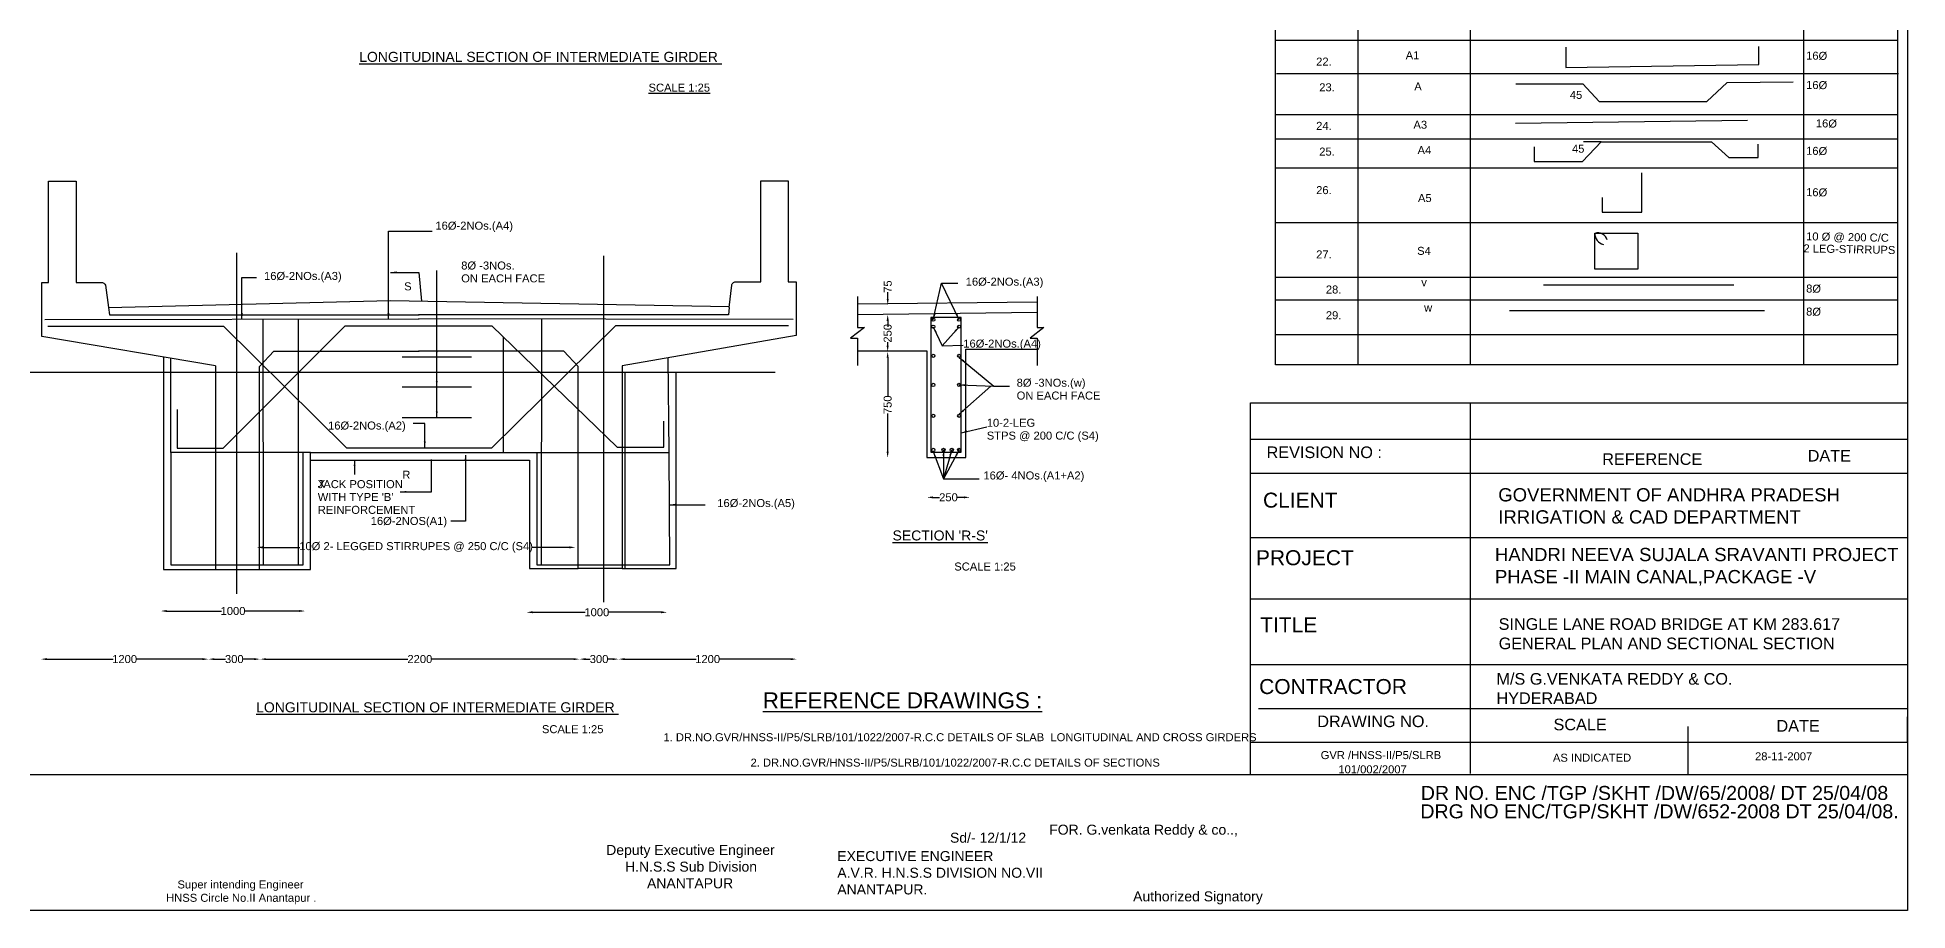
# Model space of a CAD drawing. Header units: millimetres. Extents: x 5124 to 2374999, y 2311 to 44367246.
# Drawn here: x 2351625 to 2374999, y 44341426 to 44352340 of the extents above; entities that cross this region are included whole.
import ezdxf

# ---------------------------------------------------------------- set-up
doc = ezdxf.new("R2010")
doc.units = ezdxf.units.MM
doc.header["$MEASUREMENT"] = 0
for name, color, linetype in [('DIMENSIONS', 7, 'Continuous'), ('DRAWING', 2, 'Continuous'), ('TEXT', 7, 'Continuous')]:
    doc.layers.add(name, color=color, linetype=linetype)
doc.styles.get("Standard").update_dxf_attribs({"font": 'arial.ttf', "height": 100})
doc.dimstyles.get("Standard").update_dxf_attribs({"dimtxt": 100, "dimasz": 75, "dimexe": 0.18, "dimexo": 0.0625, "dimgap": 0.09, "dimtad": 0, "dimdec": 0, "dimzin": 0, "dimdsep": 46, "dimtxsty": 'Standard', "dimcen": 0.09, "dimse1": 1, "dimse2": 1, "dimadec": 0, "dimazin": 0, "dimtfac": 1, "dimtdec": 0, "dimtofl": 0, "dimtmove": 0, "dimatfit": 3, "dimfxl": 1, "dimtolj": 1, "dimtzin": 0, "dimarcsym": 0})

# ---------------------------------------------------------------- blocks, each defined once
blk = doc.blocks.new('*D105')
at = {"layer": 'Defpoints', "color": 0, "transparency": 16777216}
for p in [(2362195, 44348995), (2362195, 44348872), (2362253, 44348872)]:
    blk.add_point(p, dxfattribs=at)
at = {"layer": 'TEXT', "color": 0, "lineweight": -2, "transparency": 16777216}
for p, q in [((2362253, 44349070), (2362253, 44349154)), ((2362253, 44348797), (2362253, 44348722))]:
    blk.add_line(p, q, dxfattribs=at)
at = {"layer": 'TEXT', "color": 0, "transparency": 16777216}
for points in [[(2362240, 44349070), (2362265, 44349070), (2362253, 44348995)], [(2362240, 44348797), (2362265, 44348797), (2362253, 44348872)]]:
    blk.add_solid(points, dxfattribs=at)
at = {"layer": 'TEXT', "color": 0, "transparency": 16777216, "insert": (2362253, 44349225), "char_height": 100, "attachment_point": 5, "rotation": 90}
blk.add_mtext('\\A1;75', dxfattribs=at)
blk = doc.blocks.new('*D106')
at = {"layer": 'Defpoints', "color": 0, "transparency": 16777216}
for p in [(2362253, 44348872), (2362234, 44348411), (2362252, 44348411)]:
    blk.add_point(p, dxfattribs=at)
at = {"layer": 'TEXT', "color": 0, "lineweight": -2, "transparency": 16777216}
for p, q in [((2362252, 44348797), (2362252, 44348753)), ((2362252, 44348486), (2362252, 44348530))]:
    blk.add_line(p, q, dxfattribs=at)
at = {"layer": 'TEXT', "color": 0, "transparency": 16777216}
for points in [[(2362239, 44348797), (2362264, 44348797), (2362252, 44348872)], [(2362239, 44348486), (2362264, 44348486), (2362252, 44348411)]]:
    blk.add_solid(points, dxfattribs=at)
at = {"layer": 'TEXT', "color": 0, "transparency": 16777216, "insert": (2362252, 44348641), "char_height": 100, "attachment_point": 5, "rotation": 90}
blk.add_mtext('\\A1;250', dxfattribs=at)
blk = doc.blocks.new('*D104')
at = {"layer": 'Defpoints', "color": 0, "transparency": 16777216}
for p in [(2362252, 44348411), (2362252, 44347085), (2362252, 44347085)]:
    blk.add_point(p, dxfattribs=at)
at = {"layer": 'TEXT', "color": 0, "lineweight": -2, "transparency": 16777216}
for p, q in [((2362252, 44348336), (2362252, 44347858)), ((2362252, 44347160), (2362252, 44347638))]:
    blk.add_line(p, q, dxfattribs=at)
at = {"layer": 'TEXT', "color": 0, "transparency": 16777216}
for points in [[(2362239, 44348336), (2362264, 44348336), (2362252, 44348411)], [(2362239, 44347160), (2362264, 44347160), (2362252, 44347085)]]:
    blk.add_solid(points, dxfattribs=at)
at = {"layer": 'TEXT', "color": 0, "transparency": 16777216, "insert": (2362252, 44347748), "char_height": 100, "attachment_point": 5, "rotation": 90}
blk.add_mtext('\\A1;750', dxfattribs=at)
blk = doc.blocks.new('*D107')
at = {"layer": 'Defpoints', "color": 0, "transparency": 16777216}
for p in [(2354366, 44345966), (2358350, 44345966), (2358350, 44345966)]:
    blk.add_point(p, dxfattribs=at)
at = {"layer": 'TEXT', "color": 0, "lineweight": -2, "transparency": 16777216}
for p, q in [((2354441, 44345966), (2354907, 44345966)), ((2358275, 44345966), (2357808, 44345966))]:
    blk.add_line(p, q, dxfattribs=at)
at = {"layer": 'TEXT', "color": 0, "transparency": 16777216}
for points in [[(2354441, 44345978), (2354441, 44345953), (2354366, 44345966)], [(2358275, 44345978), (2358275, 44345953), (2358350, 44345966)]]:
    blk.add_solid(points, dxfattribs=at)
at = {"layer": 'TEXT', "color": 0, "transparency": 16777216, "insert": (2356358, 44345966), "char_height": 100, "attachment_point": 5}
blk.add_mtext('\\A1;10Ø 2- LEGGED STIRRUPES @ 250 C/C (S4)', dxfattribs=at)
blk = doc.blocks.new('*D108')
at = {"layer": 'Defpoints', "color": 0, "transparency": 16777216}
for p in [(2354972, 44345170), (2353167, 44345108), (2354972, 44345108)]:
    blk.add_point(p, dxfattribs=at)
at = {"layer": 'TEXT', "color": 0, "lineweight": -2, "transparency": 16777216}
for p, q in [((2353242, 44345170), (2353925, 44345170)), ((2354897, 44345170), (2354214, 44345170))]:
    blk.add_line(p, q, dxfattribs=at)
at = {"layer": 'TEXT', "color": 0, "transparency": 16777216}
for points in [[(2353242, 44345183), (2353242, 44345158), (2353167, 44345170)], [(2354897, 44345183), (2354897, 44345158), (2354972, 44345170)]]:
    blk.add_solid(points, dxfattribs=at)
at = {"layer": 'TEXT', "color": 0, "transparency": 16777216, "insert": (2354070, 44345170), "char_height": 100, "attachment_point": 5}
blk.add_mtext('\\A1;1000', dxfattribs=at)
blk = doc.blocks.new('*D109')
at = {"layer": 'Defpoints', "color": 0, "transparency": 16777216}
for p in [(2357738, 44345128), (2359496, 44345154), (2359496, 44345128)]:
    blk.add_point(p, dxfattribs=at)
at = {"layer": 'TEXT', "color": 0, "lineweight": -2, "transparency": 16777216}
for p, q in [((2357813, 44345154), (2358472, 44345154)), ((2359421, 44345154), (2358761, 44345154))]:
    blk.add_line(p, q, dxfattribs=at)
at = {"layer": 'TEXT', "color": 0, "transparency": 16777216}
for points in [[(2357813, 44345167), (2357813, 44345142), (2357738, 44345154)], [(2359421, 44345167), (2359421, 44345142), (2359496, 44345154)]]:
    blk.add_solid(points, dxfattribs=at)
at = {"layer": 'TEXT', "color": 0, "transparency": 16777216, "insert": (2358617, 44345154), "char_height": 100, "attachment_point": 5}
blk.add_mtext('\\A1;1000', dxfattribs=at)
blk = doc.blocks.new('*D110')
at = {"layer": 'Defpoints', "color": 0, "transparency": 16777216}
for p in [(2351668, 44344523), (2353763, 44344569), (2353763, 44344523)]:
    blk.add_point(p, dxfattribs=at)
at = {"layer": 'TEXT', "color": 0, "lineweight": -2, "transparency": 16777216}
for p, q in [((2351743, 44344569), (2352571, 44344569)), ((2353688, 44344569), (2352860, 44344569))]:
    blk.add_line(p, q, dxfattribs=at)
at = {"layer": 'TEXT', "color": 0, "transparency": 16777216}
for points in [[(2351743, 44344581), (2351743, 44344556), (2351668, 44344569)], [(2353688, 44344581), (2353688, 44344556), (2353763, 44344569)]]:
    blk.add_solid(points, dxfattribs=at)
at = {"layer": 'TEXT', "color": 0, "transparency": 16777216, "insert": (2352715, 44344569), "char_height": 100, "attachment_point": 5}
blk.add_mtext('\\A1;1200', dxfattribs=at)
blk = doc.blocks.new('*D111')
at = {"layer": 'Defpoints', "color": 0, "transparency": 16777216}
for p in [(2353763, 44344569), (2354409, 44344569), (2354409, 44344569)]:
    blk.add_point(p, dxfattribs=at)
at = {"layer": 'TEXT', "color": 0, "lineweight": -2, "transparency": 16777216}
for p, q in [((2353838, 44344569), (2353976, 44344569)), ((2354334, 44344569), (2354197, 44344569))]:
    blk.add_line(p, q, dxfattribs=at)
at = {"layer": 'TEXT', "color": 0, "transparency": 16777216}
for points in [[(2353838, 44344581), (2353838, 44344556), (2353763, 44344569)], [(2354334, 44344581), (2354334, 44344556), (2354409, 44344569)]]:
    blk.add_solid(points, dxfattribs=at)
at = {"layer": 'TEXT', "color": 0, "transparency": 16777216, "insert": (2354086, 44344569), "char_height": 100, "attachment_point": 5}
blk.add_mtext('\\A1;300', dxfattribs=at)
blk = doc.blocks.new('*D112')
at = {"layer": 'Defpoints', "color": 0, "transparency": 16777216}
for p in [(2354409, 44344569), (2358401, 44344569), (2358401, 44344569)]:
    blk.add_point(p, dxfattribs=at)
at = {"layer": 'TEXT', "color": 0, "lineweight": -2, "transparency": 16777216}
for p, q in [((2354484, 44344569), (2356255, 44344569)), ((2358326, 44344569), (2356555, 44344569))]:
    blk.add_line(p, q, dxfattribs=at)
at = {"layer": 'TEXT', "color": 0, "transparency": 16777216}
for points in [[(2354484, 44344581), (2354484, 44344556), (2354409, 44344569)], [(2358326, 44344581), (2358326, 44344556), (2358401, 44344569)]]:
    blk.add_solid(points, dxfattribs=at)
at = {"layer": 'TEXT', "color": 0, "transparency": 16777216, "insert": (2356405, 44344569), "char_height": 100, "attachment_point": 5}
blk.add_mtext('\\A1;2200', dxfattribs=at)
blk = doc.blocks.new('*D113')
at = {"layer": 'Defpoints', "color": 0, "transparency": 16777216}
for p in [(2358401, 44344569), (2358889, 44344569), (2358889, 44344569)]:
    blk.add_point(p, dxfattribs=at)
at = {"layer": 'TEXT', "color": 0, "lineweight": -2, "transparency": 16777216}
for p, q in [((2358476, 44344569), (2358534, 44344569)), ((2358814, 44344569), (2358755, 44344569))]:
    blk.add_line(p, q, dxfattribs=at)
at = {"layer": 'TEXT', "color": 0, "transparency": 16777216}
for points in [[(2358476, 44344581), (2358476, 44344556), (2358401, 44344569)], [(2358814, 44344581), (2358814, 44344556), (2358889, 44344569)]]:
    blk.add_solid(points, dxfattribs=at)
at = {"layer": 'TEXT', "color": 0, "transparency": 16777216, "insert": (2358645, 44344569), "char_height": 100, "attachment_point": 5}
blk.add_mtext('\\A1;300', dxfattribs=at)
blk = doc.blocks.new('*D114')
at = {"layer": 'Defpoints', "color": 0, "transparency": 16777216}
for p in [(2358889, 44344569), (2361115, 44344569), (2361115, 44344569)]:
    blk.add_point(p, dxfattribs=at)
at = {"layer": 'TEXT', "color": 0, "lineweight": -2, "transparency": 16777216}
for p, q in [((2358964, 44344569), (2359857, 44344569)), ((2361040, 44344569), (2360146, 44344569))]:
    blk.add_line(p, q, dxfattribs=at)
at = {"layer": 'TEXT', "color": 0, "transparency": 16777216}
for points in [[(2358964, 44344581), (2358964, 44344556), (2358889, 44344569)], [(2361040, 44344581), (2361040, 44344556), (2361115, 44344569)]]:
    blk.add_solid(points, dxfattribs=at)
at = {"layer": 'TEXT', "color": 0, "transparency": 16777216, "insert": (2360002, 44344569), "char_height": 100, "attachment_point": 5}
blk.add_mtext('\\A1;1200', dxfattribs=at)
blk = doc.blocks.new('*D124')
at = {"layer": 'Defpoints', "color": 0, "transparency": 16777216}
for p in [(2362743, 44347089), (2363280, 44347089), (2363280, 44346591)]:
    blk.add_point(p, dxfattribs=at)
at = {"layer": 'TEXT', "color": 0, "lineweight": -2, "transparency": 16777216}
for p, q in [((2362818, 44346591), (2362900, 44346591)), ((2363205, 44346591), (2363123, 44346591))]:
    blk.add_line(p, q, dxfattribs=at)
at = {"layer": 'TEXT', "color": 0, "transparency": 16777216}
for points in [[(2362818, 44346603), (2362818, 44346578), (2362743, 44346591)], [(2363205, 44346603), (2363205, 44346578), (2363280, 44346591)]]:
    blk.add_solid(points, dxfattribs=at)
at = {"layer": 'TEXT', "color": 0, "transparency": 16777216, "insert": (2363012, 44346591), "char_height": 100, "attachment_point": 5}
blk.add_mtext('\\A1;250', dxfattribs=at)

msp = doc.modelspace()

# ---------------------------------------------------------------- linework, layer by layer
at = {"layer": 'DIMENSIONS', "color": 0}
msp.add_lwpolyline([(2374998.8, 44343121.6), (2366787.3, 44343121.6), (2366787.3, 44347772.6), (2374998.8, 44347772.6)], close=True, dxfattribs=at)
for points in [[(2369537.3, 44343140.6), (2369537.3, 44347772.6)], [(2366787.3, 44347316.4), (2374998.8, 44347316.4)], [(2366787.3, 44346893.1), (2374998.8, 44346893.1)], [(2366787.3, 44346087.4), (2374998.8, 44346087.4)], [(2366787.3, 44345322.8), (2374998.8, 44345322.8)], [(2366787.3, 44344503.5), (2374998.8, 44344503.5)], [(2366888.4, 44343952.4), (2374995.5, 44343952.4)], [(2372254.8, 44343132.3), (2372254.8, 44343725.1)]]:
    msp.add_lwpolyline(points, dxfattribs=at)
at = {"layer": 'DRAWING', "color": 0}
msp.add_lwpolyline([(2334228.8, 44367245.8), (2374998.8, 44367245.8), (2374998.8, 44343121.6), (2334228.8, 44343121.6)], close=True, dxfattribs=at)
for points in [[(2360272, 44348962.7), (2360303.8, 44349242.2, -0.4340274), (2360360.7, 44349284.4), (2360667.9, 44349284.4), (2360667.9, 44350546.4), (2361007.3, 44350546.4), (2361007.3, 44349284.4), (2361107.1, 44349284.4), (2361107.1, 44348613.9), (2358933.9, 44348235.3)], [(2353852.1, 44348235.3), (2351678.8, 44348602.2), (2351678.8, 44349277.1), (2351764.5, 44349277.1), (2351764.5, 44350541.8), (2352110.5, 44350541.8), (2352110.5, 44349277), (2352422.8, 44349277, -0.3004201), (2352477, 44349241.2), (2352514, 44348962.7)]]:
    msp.add_lwpolyline(points, format="xyb", dxfattribs=at)
for points in [[(2354118, 44345386.4), (2354118, 44349648.1)], [(2358703.3, 44345278.8), (2358703.3, 44349607.8)], [(2352514, 44348962.7), (2356033.8, 44349051.6), (2360273.7, 44348977.2)], [(2352514, 44348962.7), (2352524.2, 44348870.6), (2356398.5, 44348870.6)], [(2360272, 44348962.7), (2360261.8, 44348870.6), (2356387.6, 44348870.6)], [(2361874.8, 44349099.7), (2361874.8, 44348712), (2361960.8, 44348712), (2361789.2, 44348579.9), (2361874.8, 44348579.9), (2361874.8, 44348240.5)], [(2361874.8, 44349008.6), (2364118.8, 44349035)], [(2364118.8, 44349099.7), (2364118.8, 44348712), (2364204.8, 44348712), (2364033.2, 44348579.9), (2364118.8, 44348579.9), (2364118.8, 44348240.5)], [(2351716.3, 44348813.2), (2356398.5, 44348820.3)], [(2351754.9, 44348728.9), (2353952.1, 44348730.7), (2355487.2, 44347211.5), (2357305.2, 44347211.5), (2358854.8, 44348737.5), (2361013.5, 44348737.5)], [(2353372.2, 44347687.6), (2353372.2, 44347205.4), (2353948.7, 44347205.4), (2355470.4, 44348734.1), (2357303.6, 44348734.1), (2358869.5, 44347218.3), (2359455, 44347218.3)], [(2354450.8, 44345746.7), (2354446.1, 44348817.3)], [(2354883.3, 44348818), (2354883.3, 44345746.7)], [(2361069.7, 44348813.2), (2356387.6, 44348820.3)], [(2357923.9, 44345745.3), (2357928.5, 44348817.9)], [(2361874.8, 44348876.5), (2364118.8, 44348905.9)], [(2362792.9, 44348838.8), (2362792.9, 44347157.2), (2363171.7, 44347157.2), (2363171.7, 44348839.7), (2362792.9, 44348839.7)], [(2357447.5, 44348594.8), (2357447.5, 44347149.9)], [(2361874.8, 44348422), (2362743.3, 44348422), (2362743.3, 44347089.5), (2363230, 44347089.5), (2363230, 44348441.1), (2364118.8, 44348441.1)], [(2353202.7, 44348344.9), (2353202.7, 44345687.6), (2355037.5, 44345687.6), (2355037.5, 44347149.9), (2353294.1, 44347149.9), (2353291.3, 44348330)], [(2353852.1, 44348235.3), (2353852.1, 44345687.6), (2354401, 44345687.6), (2354401, 44348224.8), (2354581, 44348417.6), (2356398.5, 44348417.6)], [(2355037.5, 44347149.9), (2359521.5, 44347149.9), (2359510.4, 44348335.7)], [(2356182.1, 44348347.6), (2357050.5, 44348347.6)], [(2358933.9, 44348235.3), (2358933.9, 44345701.7), (2358385.1, 44345700.7), (2358385.1, 44348224.8), (2358205.1, 44348417.6), (2356387.6, 44348417.6)], [(2349133, 44348156.8), (2360846.5, 44348156.8)], [(2358933.9, 44345699.6), (2359609.9, 44345699.6), (2359609.9, 44348156.8)], [(2358971.5, 44345699.6), (2358971.5, 44348156.8)], [(2356182.1, 44347971.8), (2357050.5, 44347971.8)], [(2356182.1, 44347589.6), (2357050.5, 44347589.6)], [(2359455, 44347218.3), (2359455, 44347218.3), (2359455, 44347542.7)], [(2353294.1, 44347149.9), (2353294.1, 44345746.7), (2354948.4, 44345746.7), (2354948.4, 44347149.9)], [(2355037.5, 44347056.3), (2357777.2, 44347056.3), (2357777.2, 44345699.6), (2358385.1, 44345699.6)], [(2357867.4, 44347149.9), (2357867.4, 44345745.3), (2359529.5, 44345745.3), (2359521.5, 44347149.9)]]:
    msp.add_lwpolyline(points, dxfattribs=at)
for centre in [(2362822.2, 44348811.6), (2362822.2, 44348723.9), (2363145.2, 44348811.6), (2363145.2, 44348723.9), (2362822.2, 44348360.1), (2363145.2, 44348360.1), (2362822.2, 44347996.1), (2363145.2, 44347996.1), (2362822.2, 44347609.7), (2363145.2, 44347609.7), (2362822.2, 44347184.2), (2362949.9, 44347184.2), (2363053, 44347184.2), (2363145.2, 44347184.2)]:
    msp.add_circle(centre, 19.9, dxfattribs=at)
at = {"layer": 'TEXT'}
for points in [[(2334228.8, 44367245.8), (2374998.8, 44367245.8), (2374998.8, 44341425.6), (2334228.8, 44341425.6)], [(2371091.2, 44349890.8), (2371625.7, 44349890.8), (2371625.7, 44349444.6), (2371091.2, 44349444.6)]]:
    msp.add_lwpolyline(points, close=True, dxfattribs=at)
at = {"layer": 'TEXT', "color": 0}
msp.add_lwpolyline([(2367098, 44362362.8), (2374871.5, 44362362.8), (2374871.5, 44348246.8), (2367098, 44348246.8)], close=True, dxfattribs=at)
for points in [[(2368126.1, 44362362.8), (2368126.1, 44348246.8)], [(2369533.1, 44362362.8), (2369533.1, 44348246.8)], [(2373696.5, 44362362.8), (2373696.5, 44348246.8)], [(2367098, 44352303.3), (2374871.5, 44352303.3)], [(2370729.1, 44352219.4), (2370729.1, 44351961.7), (2373141.7, 44352003), (2373141.7, 44352227.4)], [(2367111.6, 44351887.4), (2374885.1, 44351887.4)], [(2370100.9, 44351757.6), (2370938.5, 44351757.6), (2371144.5, 44351538.7), (2372491.6, 44351538.7), (2372744.1, 44351777.8), (2373570.7, 44351784.4)], [(2367098, 44351375.9), (2374871.5, 44351375.9)], [(2370098, 44351267), (2372998.2, 44351307.3)], [(2367098, 44351072), (2374871.5, 44351072)], [(2367098, 44350707.5), (2374871.5, 44350707.5)], [(2367098, 44350026.4), (2374871.5, 44350026.4)], [(2367098, 44349342.6), (2374871.5, 44349342.6)], [(2367098, 44349059.6), (2374871.5, 44349059.6)], [(2367098, 44348624.7), (2374871.5, 44348624.7)], [(2366777.7, 44343531.7), (2374999.1, 44343531.7), (2374999.1, 44343846.1)]]:
    msp.add_lwpolyline(points, dxfattribs=at)
at = {"layer": 'TEXT'}
for points in [[(2370333.4, 44350970.2), (2370333.4, 44350789.1), (2370934.9, 44350789.1), (2371167.4, 44351033), (2370947, 44351033)], [(2371167.4, 44351033), (2372547.2, 44351033), (2372764.7, 44350838.9), (2373129.6, 44350838.9), (2373129.6, 44351003.3)], [(2371180, 44350339.8), (2371180, 44350153.4), (2371678.7, 44350153.4), (2371678.7, 44350647.1)], [(2370449.2, 44349248.5), (2372828.2, 44349248.5)], [(2373211.2, 44348921.8), (2370021.6, 44348921.8)]]:
    msp.add_lwpolyline(points, dxfattribs=at)
for centre, radius, start, end in [((2371222.4, 44349882.5), 131.4, 176.35835, 259.80951), ((2371128.7, 44349777.7), 119.1, 14.65636, 108.32901)]:
    msp.add_arc(centre, radius, start, end, dxfattribs=at)

# ---------------------------------------------------------------- texts
at = {"layer": 'DIMENSIONS', "color": 0}
for s, height, p in [('%%UREFERENCE DRAWINGS :', 200, (2360691.1, 44343953.5)), ('1. DR.NO.GVR/HNSS-II/P5/SLRB/101/1022/2007-R.C.C DETAILS OF SLAB  LONGITUDINAL AND CROSS GIRDERS ', 100, (2359449.6, 44343542.8)), ('2. DR.NO.GVR/HNSS-II/P5/SLRB/101/1022/2007-R.C.C DETAILS OF SECTIONS ', 100, (2360538.1, 44343225.3)), ('GVR /HNSS-II/P5/SLRB ', 100, (2367663.7, 44343319.3)), ('AS INDICATED ', 100, (2370566.6, 44343286.8)), ('28-11-2007', 100, (2373092.5, 44343304)), (' 101/002/2007', 100, (2367846.1, 44343141.3))]:
    msp.add_text(s, height=height, dxfattribs=at).set_placement(p)
at = {"layer": 'TEXT', "color": 0}
for s, height, p in [('%%ULONGITUDINAL SECTION OF INTERMEDIATE GIRDER ', 125, (2355647.3, 44352034.1)), ('22.', 100, (2367607.2, 44351987.2)), ('A1', 100, (2368726.1, 44352065.6)), ('%%USCALE 1:25', 100, (2359263.2, 44351662)), (' 23. ', 100, (2367607.2, 44351665.9)), ('A', 100, (2368833.8, 44351676.6)), ('45', 100, (2370777.9, 44351571.1)), ('24.', 100, (2367607.2, 44351184)), ('A3', 100, (2368823.3, 44351198.2)), (' 25. ', 100, (2367607.2, 44350862.7)), ('A4', 100, (2368874.6, 44350880.9)), ('45', 100, (2370804.6, 44350898.4)), ('26. ', 100, (2367607.2, 44350380.8)), ('A5', 100, (2368879.8, 44350282)), ('16Ø-2NOs.(A4)', 100, (2356599.1, 44349936.5)), ('27.', 100, (2367607.2, 44349577.6)), ('S4', 100, (2368869.6, 44349621.9)), ('16Ø-2NOs.(A3)', 100, (2354457.6, 44349308.2)), ('8Ø -3NOs.', 100, (2356922, 44349438.4)), ('ON EACH FACE ', 100, (2356922, 44349277.7)), (' S', 100, (2356170.2, 44349178.1)), ('16Ø-2NOs.(A3)', 100, (2363227.1, 44349236.6)), ('28.', 100, (2367728.5, 44349138.5)), ('v', 100, (2368920.9, 44349229.8)), ('29.', 100, (2367728.5, 44348817.2)), ('w', 100, (2368956.7, 44348912.4)), ('16Ø-2NOs.(A4)', 100, (2363196.9, 44348462.5)), ('8Ø -3NOs.(w)', 100, (2363863.8, 44347973.7)), ('ON EACH FACE', 100, (2363863.8, 44347813.1)), ('16Ø-2NOs.(A2)', 100, (2355257.9, 44347438.4)), ('10-2-LEG', 100, (2363490.6, 44347473.2)), ('STPS @ 200 C/C (S4)', 100, (2363490.6, 44347312.6)), ('REVISION NO :', 145.045, (2366988, 44347081.5)), ('REFERENCE ', 145.04, (2371182.9, 44346996.2)), ('DATE ', 145.04, (2373750.5, 44347038.9)), ('JACK POSITION ', 100, (2355129, 44346705.9)), ('X', 100, (2355129, 44346705.9)), ('X', 100, (2355129, 44346705.9)), ('X', 100, (2355129, 44346705.9)), (' R', 100, (2356147, 44346823.4)), ('16Ø- 4NOs.(A1+A2)', 100, (2363448.1, 44346814.2)), ("WITH TYPE 'B'", 100, (2355129, 44346545.2)), ('16Ø-2NOs.(A5)', 100, (2360122.2, 44346469.6)), ('CLIENT ', 187.44, (2366943, 44346462.2)), ('REINFORCEMENT ', 100, (2355129, 44346384.6)), ('16Ø-2NOS(A1)', 100, (2355790.6, 44346245.9)), ("%%USECTION 'R-S'", 125, (2362313, 44346051.9)), ('PROJECT ', 187.44, (2366855, 44345742.9)), ('SCALE 1:25', 100, (2363084.4, 44345676.3)), ('TITLE ', 187.44, (2366907.5, 44344904.5)), ('CONTRACTOR', 187.44, (2366894.7, 44344132.4)), ('%%ULONGITUDINAL SECTION OF INTERMEDIATE GIRDER ', 125, (2354358.5, 44343904.4)), ('DRAWING NO. ', 145.045, (2367621.5, 44343718.6)), ('SCALE ', 145.04, (2370573.9, 44343679)), ('DATE ', 145.04, (2373360.5, 44343662.2)), ('SCALE 1:25', 100, (2357930.8, 44343643.3)), ('DR NO. ENC /TGP /SKHT /DW/65/2008/ DT 25/04/08 ', 175, (2368915.2, 44342808.5)), ('DRG NO ENC/TGP/SKHT /DW/652-2008 DT 25/04/08.', 175, (2368909.8, 44342578.9)), ('Sd/- 12/1/12', 125, (2363031, 44342274.1))]:
    msp.add_text(s, height=height, dxfattribs=at).set_placement(p)
for s, p in [('16Ø ', (2373730.1, 44352063.1)), ('16Ø ', (2373730.1, 44351696.9)), ('16Ø ', (2373852.2, 44351216.5)), ('16Ø ', (2373730.1, 44350873.5)), ('16Ø ', (2373730.1, 44350356.3)), ('10 Ø @ 200 C/C ', (2373730.1, 44349804)), ('2 LEG-STIRRUPS  ', (2373696.5, 44349653.5)), ('8Ø ', (2373730.1, 44349151.6)), ('8Ø ', (2373730.1, 44348863.7))]:
    msp.add_text(s, height=100, rotation=358.92331, dxfattribs=at).set_placement(p)
at = {"layer": 'TEXT', "color": 0, "attachment_point": 1}
for s, insert, char_height, width in [('GOVERNMENT OF ANDHRA PRADESH  IRRIGATION & CAD DEPARTMENT ', (2369883, 44346705.6), 165.765, 4402.112), ('HANDRI NEEVA SUJALA SRAVANTI PROJECT PHASE -II MAIN CANAL,PACKAGE -V', (2369841.7, 44345959), 165.765, 5110.417), ('SINGLE LANE ROAD BRIDGE AT KM 283.617 GENERAL PLAN AND SECTIONAL SECTION ', (2369888.2, 44345079.9), 145.045, 4279.348), ('M/S G.VENKATA REDDY & CO.  HYDERABAD ', (2369860.7, 44344394.6), 145.045, 3006.164), ('FOR. G.venkata Reddy & co..,\\P\\P\\P\\P^I^I Authorized Signatory ', (2364270.7, 44342499.5), 125, 2880.824), ('\\pi29.8;Deputy Executive Engineer  \\P\\pi265.56;H.N.S.S Sub Division  \\P\\pi540.08;ANANTAPUR ', (2358704.3, 44342246), 125, 2154.928), ('EXECUTIVE ENGINEER  \\PA.V.R. H.N.S.S DIVISION NO.VII ANANTAPUR.', (2361622.4, 44342169.4), 125, 2571.623), ('\\pi153.31;Super intending Engineer  \\P\\pi11.664;HNSS Circle No.II Anantapur .', (2353222.4, 44341802.4), 100, 1878.922)]:
    msp.add_mtext(s, dxfattribs=dict(at, insert=insert, char_height=char_height, width=width))

# ---------------------------------------------------------------- dimensions: what is measured, and where the dimension line sits
at = {"layer": 'TEXT', "color": 0}
dim = msp.add_linear_dim(base=(2362252.6, 44348871.5), p1=(2362195.1, 44348994.9), p2=(2362195.1, 44348871.5), angle=90, text='75', dimstyle='Standard', dxfattribs=at)
dim.commit()
dim.dimension.update_dxf_attribs({"geometry": '*D105', "text_midpoint": (2362252.6, 44349225.2), "dimtype": 160})
for base, p1, p2, text, picture, middle in [((2362251.8, 44348411.3), (2362252.6, 44348871.5), (2362234.2, 44348411.3), '250', '*D106', (2362251.8, 44348641.4)), ((2362251.8, 44347085.1), (2362251.8, 44348411.3), (2362251.8, 44347085.1), '750', '*D104', (2362251.8, 44347748.2))]:
    dim = msp.add_linear_dim(base=base, p1=p1, p2=p2, angle=90, text=text, dimstyle='Standard', dxfattribs=at)
    dim.commit()
    dim.dimension.update_dxf_attribs({"geometry": picture, "text_midpoint": middle})
for base, p1, p2, text, picture, middle in [((2363280, 44346590.5), (2362743.3, 44347089.5), (2363280, 44347089.5), '250', '*D124', (2363011.6, 44346590.5)), ((2358349.9, 44345965.7), (2354365.8, 44345965.7), (2358349.9, 44345965.7), '10Ø 2- LEGGED STIRRUPES @ 250 C/C (S4)', '*D107', (2356357.8, 44345965.7)), ((2354972.3, 44345170.1), (2353167.2, 44345107.7), (2354972.3, 44345107.7), '1000', '*D108', (2354069.8, 44345170.1)), ((2359495.9, 44345154.3), (2357737.6, 44345128.3), (2359495.9, 44345128.3), '1000', '*D109', (2358616.8, 44345154.3)), ((2353763.2, 44344568.8), (2351667.7, 44344523), (2353763.2, 44344523), '1200', '*D110', (2352715.5, 44344568.8)), ((2354409.2, 44344568.8), (2353763.2, 44344568.8), (2354409.2, 44344568.8), '300', '*D111', (2354086.2, 44344568.8)), ((2358400.8, 44344568.8), (2354409.2, 44344568.8), (2358400.8, 44344568.8), '2200', '*D112', (2356405, 44344568.8)), ((2358888.6, 44344568.8), (2358400.8, 44344568.8), (2358888.6, 44344568.8), '300', '*D113', (2358644.7, 44344568.8)), ((2361115.1, 44344568.8), (2358888.6, 44344568.8), (2361115.1, 44344568.8), '1200', '*D114', (2360001.9, 44344568.8))]:
    dim = msp.add_linear_dim(base=base, p1=p1, p2=p2, text=text, dimstyle='Standard', dxfattribs=at)
    dim.commit()
    dim.dimension.update_dxf_attribs({"geometry": picture, "text_midpoint": middle})

# ---------------------------------------------------------------- leaders
at = {"layer": 'DRAWING', "color": 0}
for points in [[(2356616.3, 44347589.6), (2356616.3, 44349427.9)], [(2356616.3, 44348347.6), (2356616.3, 44348924.2)], [(2356616.3, 44347971.8), (2356616.3, 44348665.5)]]:
    msp.add_leader(points, dimstyle='Standard', override={"dimgap": 0.09, "dimtad": 0}, dxfattribs=at)
at = {"layer": 'TEXT', "color": 0}
for points in [[(2356011.7, 44348819.7), (2356011.7, 44349919.4), (2356557.8, 44349919.4)], [(2356038.6, 44349402.5), (2356393.6, 44349402.5), (2356426.3, 44349044.8)], [(2354181.8, 44348816.9), (2354181.8, 44349340.6), (2354361.4, 44349340.6)], [(2362822.2, 44348811.6), (2362925.2, 44349268.7), (2363130.7, 44349268.7)], [(2363145.2, 44348811.6), (2362925.2, 44349268.7)], [(2362822.2, 44348723.9), (2362934.9, 44348483), (2363196.9, 44348491.9)], [(2363145.2, 44348723.9), (2362934.9, 44348483)], [(2363145.2, 44348340.2), (2363578.8, 44347980.2), (2363774, 44347980.2)], [(2363145.2, 44347996.1), (2363578.8, 44347980.2)], [(2363145.2, 44347629.6), (2363543.2, 44347981.5)], [(2356466.6, 44347214.9), (2356466.6, 44347513.5), (2356319.4, 44347513.5)], [(2363171.7, 44347397.5), (2363490.6, 44347473.2)], [(2355589.5, 44347056.3), (2355589.5, 44346875.5)], [(2356160.5, 44346659.4), (2356549.4, 44346659.4), (2356549.4, 44347062.3)], [(2356974.8, 44347119.5), (2356974.8, 44346292.8), (2356793.4, 44346292.8)], [(2362822.2, 44347164.3), (2362949.9, 44346820.3)], [(2362949.9, 44347184.2), (2362949.9, 44346820.3), (2363395.8, 44346820.3)], [(2363145.2, 44347184.2), (2362949.9, 44346820.3)], [(2363053, 44347184.2), (2362949.9, 44346820.3)], [(2359525.2, 44346498.2), (2359969.6, 44346498.2)]]:
    msp.add_leader(points, dimstyle='Standard', override={"dimgap": 0.09, "dimtad": 0}, dxfattribs=at)

doc.saveas('drawing.dxf')
